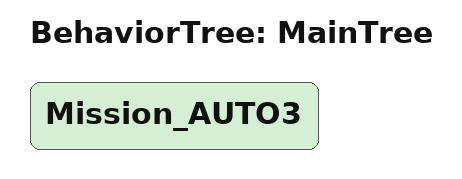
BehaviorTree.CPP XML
<root main_tree_to_execute="MainTree" BTCPP_format="4">
  <BehaviorTree ID="MainTree">
    <Mission_AUTO3 />
  </BehaviorTree>
</root>
